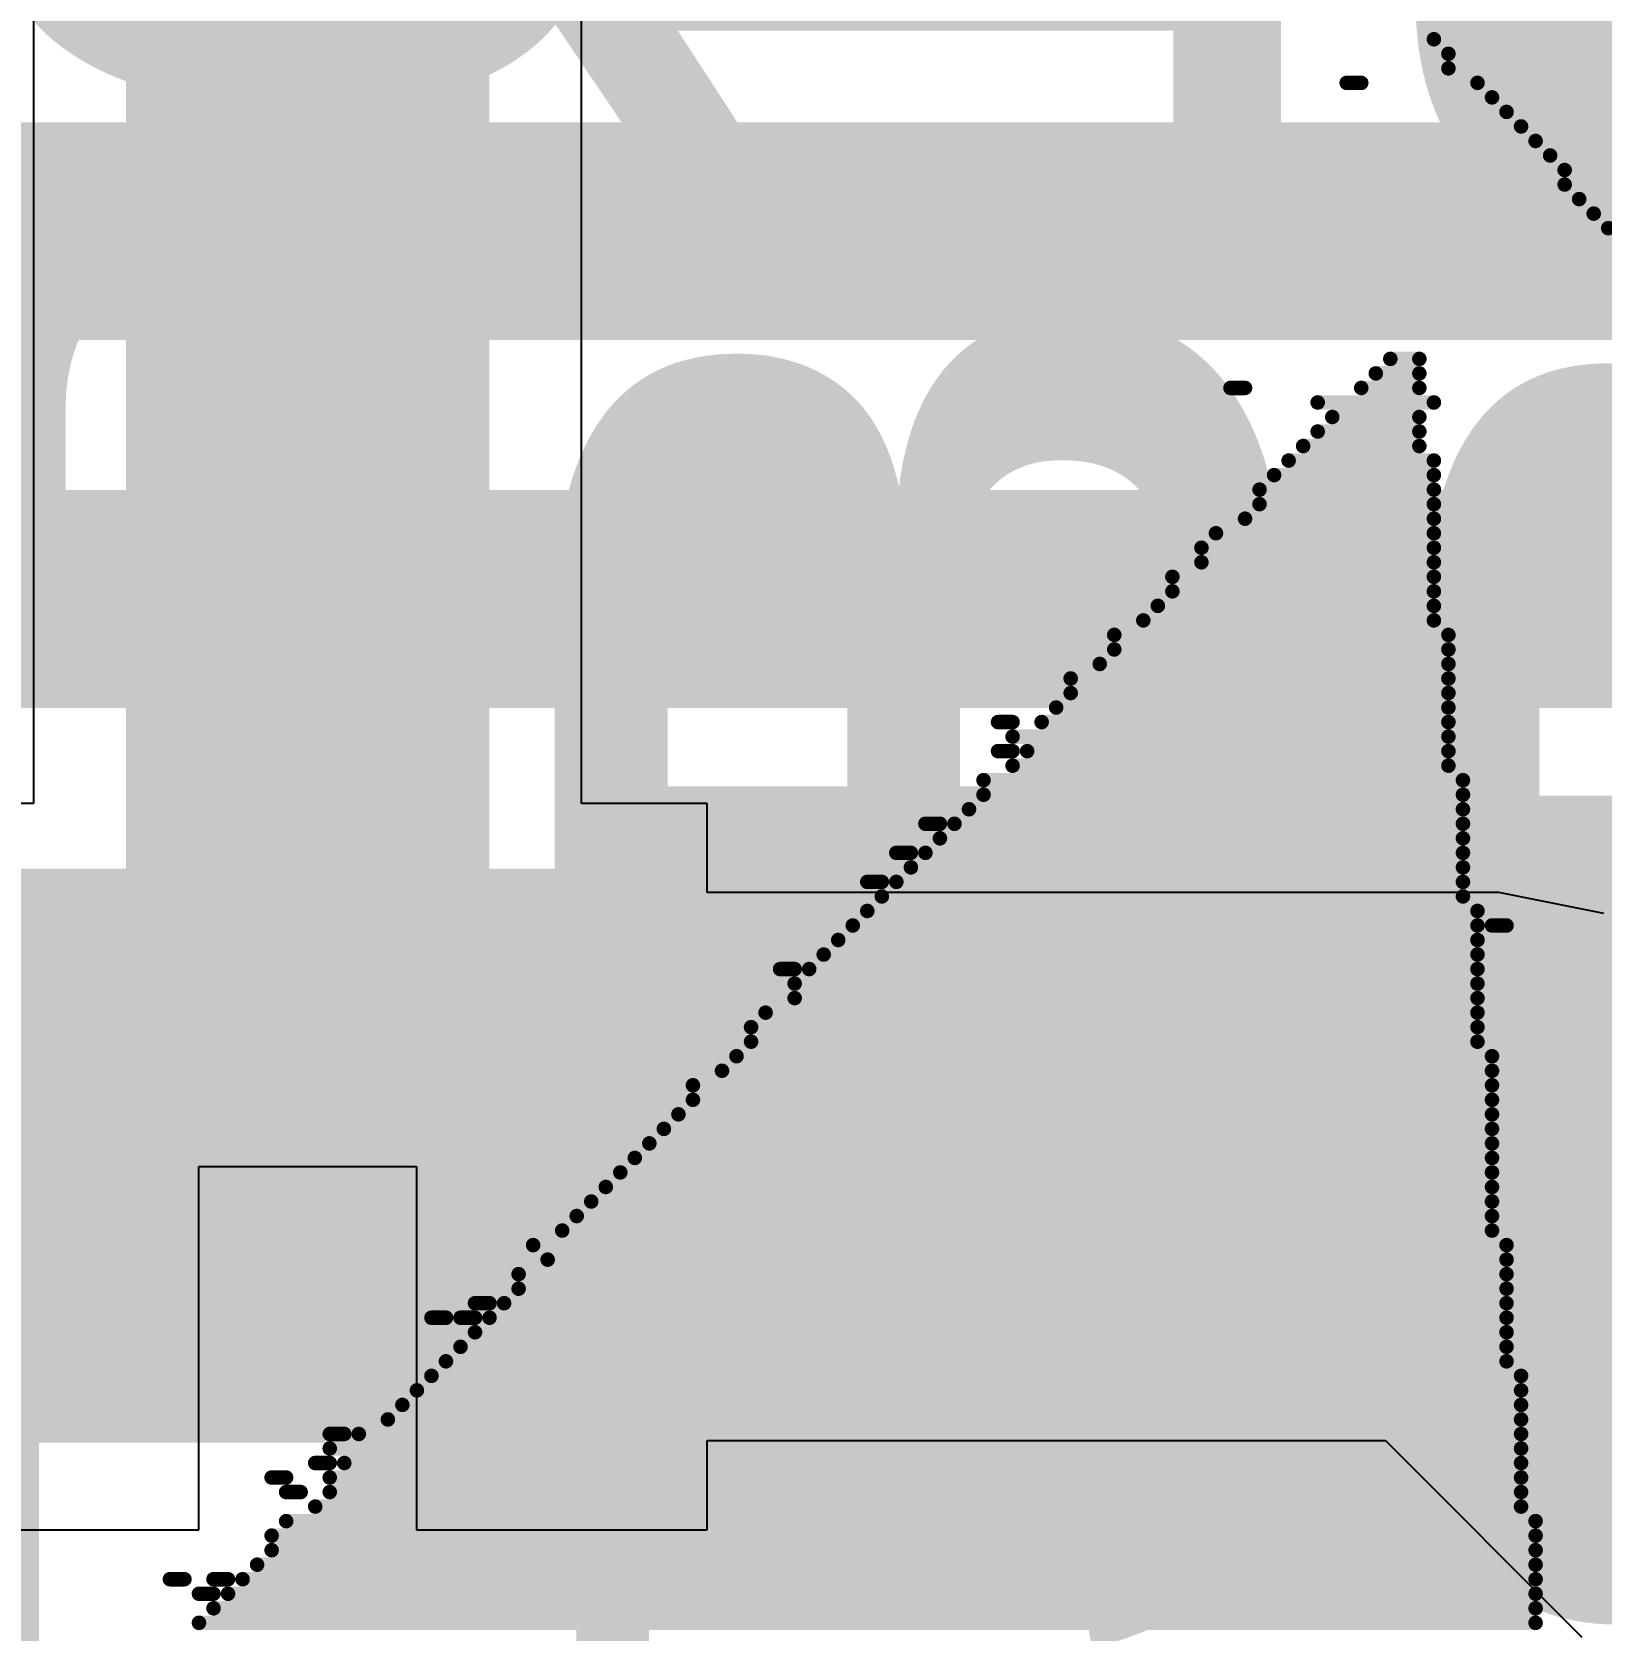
# Model space of a CAD drawing. Header units: inches. Extents: x -0.9 to 13.3, y -2.2 to 2.7.
# Drawn here: x 1.3239 to 1.4319, y -0.2865 to -0.1765 of the extents above; entities that cross this region are included whole.
import ezdxf

# ---------------------------------------------------------------- set-up
doc = ezdxf.new("R2010")
doc.units = ezdxf.units.IN
doc.header["$MEASUREMENT"] = 0
for name, color, linetype in [('Board Outline', 216, 'Continuous'), ('Bottom Layer', 5, 'Continuous'), ('Bottom Overlay', 54, 'Continuous'), ('Dimension', 6, 'Continuous'), ('Top Layer', 1, 'Continuous'), ('Top Overlay', 2, 'Continuous'), ('Top Paste', 8, 'Continuous'), ('Top Solder', 216, 'Continuous')]:
    doc.layers.add(name, color=color, linetype=linetype)
doc.styles.add('Arial', font='', dxfattribs={"height": 0.2})
doc.styles.add('Arial_Bold', font='', dxfattribs={"height": 0.2})
doc.styles.get('Arial').set_extended_font_data('Arial')
doc.styles.get('Arial_Bold').set_extended_font_data('Arial', bold=True)

# ---------------------------------------------------------------- blocks, each defined once
blk = doc.blocks.new('R___0603_57')
at = {"layer": 'Top Layer'}
for points in [[(-0.015, 0.0175), (-0.015, -0.0175), (-0.045, -0.0175), (-0.045, 0.0175)], [(0.045, 0.0175), (0.045, -0.0175), (0.015, -0.0175), (0.015, 0.0175)]]:
    blk.add_hatch(color=1, dxfattribs=at).paths.add_polyline_path(points)
at = {"layer": 'Top Paste'}
for points in [[(-0.015, 0.0175), (-0.015, -0.0175), (-0.045, -0.0175), (-0.045, 0.0175)], [(0.045, 0.0175), (0.045, -0.0175), (0.015, -0.0175), (0.015, 0.0175)]]:
    blk.add_hatch(color=8, dxfattribs=at).paths.add_polyline_path(points)
at = {"layer": 'Top Solder'}
for points in [[(-0.011, 0.0215), (-0.011, -0.0215), (-0.049, -0.0215), (-0.049, 0.0215)], [(0.049, 0.0215), (0.049, -0.0215), (0.011, -0.0215), (0.011, 0.0215)]]:
    blk.add_hatch(color=216, dxfattribs=at).paths.add_polyline_path(points)
at = {"layer": 'Top Overlay'}
for points in [[(-0.048, 0.021, 0.005, 0.005, 0), (-0.048, -0.021, 0.005, 0.005, 0)], [(-0.048, 0.021, 0.005, 0.005, 0), (0.048, 0.021, 0.005, 0.005, 0)], [(0.048, 0.021, 0.005, 0.005, 0), (0.048, -0.021, 0.005, 0.005, 0)], [(-0.048, -0.021, 0.005, 0.005, 0), (0.048, -0.021, 0.005, 0.005, 0)]]:
    blk.add_lwpolyline(points, format="xyseb", dxfattribs=at)
for points in [[(-0.04925, 0.021, 0.0025, 0.0025, 1), (-0.04675, 0.021, 0.0025, 0.0025, 1)], [(-0.04925, 0.021, 0.0025, 0.0025, 1), (-0.04675, 0.021, 0.0025, 0.0025, 1)], [(0.04675, 0.021, 0.0025, 0.0025, 1), (0.04925, 0.021, 0.0025, 0.0025, 1)], [(0.04675, 0.021, 0.0025, 0.0025, 1), (0.04925, 0.021, 0.0025, 0.0025, 1)], [(-0.04925, -0.021, 0.0025, 0.0025, 1), (-0.04675, -0.021, 0.0025, 0.0025, 1)], [(-0.04925, -0.021, 0.0025, 0.0025, 1), (-0.04675, -0.021, 0.0025, 0.0025, 1)], [(0.04675, -0.021, 0.0025, 0.0025, 1), (0.04925, -0.021, 0.0025, 0.0025, 1)], [(0.04675, -0.021, 0.0025, 0.0025, 1), (0.04925, -0.021, 0.0025, 0.0025, 1)]]:
    blk.add_lwpolyline(points, format="xyseb", close=True, dxfattribs=at)

msp = doc.modelspace()

# ---------------------------------------------------------------- linework, layer by layer
at = {"layer": 'Board Outline'}
msp.add_lwpolyline([(1.99867, 0.21567, 0.01, 0.01, -1.122171), (-0.01159, -1.51329, 0.01, 0.01, 0)], format="xyseb", dxfattribs=at)
at = {"layer": 'Bottom Layer'}
for points in [[(1.29204, -0.19026, 0.015, 0.015, 0), (1.45037, -0.19026, 0.015, 0.015, 0)], [(1.31366, -0.21557, 0.015, 0.015, 0), (1.48256, -0.21557, 0.015, 0.015, 0)], [(1.30445, -0.24905, 0.025, 0.025, 0), (1.44665, -0.24905, 0.025, 0.025, 0)]]:
    msp.add_lwpolyline(points, format="xyseb", dxfattribs=at)
at = {"layer": 'Bottom Overlay'}
for points in [[(1.4194, -0.17605, 0.001, 0.001, 0), (1.4484, -0.17605, 0.001, 0.001, 0)], [(1.4204, -0.17705, 0.001, 0.001, 0), (1.4484, -0.17705, 0.001, 0.001, 0)], [(1.4214, -0.17805, 0.001, 0.001, 0), (1.4494, -0.17805, 0.001, 0.001, 0)], [(1.4214, -0.17905, 0.001, 0.001, 0), (1.4504, -0.17905, 0.001, 0.001, 0)], [(1.4144, -0.18005, 0.001, 0.001, 0), (1.4154, -0.18005, 0.001, 0.001, 0)], [(1.4234, -0.18005, 0.001, 0.001, 0), (1.4514, -0.18005, 0.001, 0.001, 0)], [(1.4244, -0.18105, 0.001, 0.001, 0), (1.4524, -0.18105, 0.001, 0.001, 0)], [(1.4254, -0.18205, 0.001, 0.001, 0), (1.4524, -0.18205, 0.001, 0.001, 0)], [(1.4264, -0.18305, 0.001, 0.001, 0), (1.4534, -0.18305, 0.001, 0.001, 0)], [(1.4274, -0.18405, 0.001, 0.001, 0), (1.4544, -0.18405, 0.001, 0.001, 0)], [(1.4284, -0.18505, 0.001, 0.001, 0), (1.4554, -0.18505, 0.001, 0.001, 0)], [(1.4294, -0.18605, 0.001, 0.001, 0), (1.4564, -0.18605, 0.001, 0.001, 0)], [(1.4294, -0.18705, 0.001, 0.001, 0), (1.4564, -0.18705, 0.001, 0.001, 0)], [(1.4304, -0.18805, 0.001, 0.001, 0), (1.4574, -0.18805, 0.001, 0.001, 0)], [(1.4314, -0.18905, 0.001, 0.001, 0), (1.4584, -0.18905, 0.001, 0.001, 0)], [(1.4324, -0.19005, 0.001, 0.001, 0), (1.4604, -0.19005, 0.001, 0.001, 0)], [(1.4174, -0.19905, 0.001, 0.001, 0), (1.4194, -0.19905, 0.001, 0.001, 0)], [(1.4164, -0.20005, 0.001, 0.001, 0), (1.4194, -0.20005, 0.001, 0.001, 0)], [(1.4064, -0.20105, 0.001, 0.001, 0), (1.4074, -0.20105, 0.001, 0.001, 0)], [(1.4154, -0.20105, 0.001, 0.001, 0), (1.4194, -0.20105, 0.001, 0.001, 0)], [(1.4124, -0.20205, 0.001, 0.001, 0), (1.4204, -0.20205, 0.001, 0.001, 0)], [(1.4134, -0.20305, 0.001, 0.001, 0), (1.4194, -0.20305, 0.001, 0.001, 0)], [(1.4114, -0.20505, 0.001, 0.001, 0), (1.4194, -0.20505, 0.001, 0.001, 0)], [(1.4124, -0.20405, 0.001, 0.001, 0), (1.4194, -0.20405, 0.001, 0.001, 0)], [(1.4104, -0.20605, 0.001, 0.001, 0), (1.4204, -0.20605, 0.001, 0.001, 0)], [(1.4094, -0.20705, 0.001, 0.001, 0), (1.4204, -0.20705, 0.001, 0.001, 0)], [(1.4084, -0.20805, 0.001, 0.001, 0), (1.4204, -0.20805, 0.001, 0.001, 0)], [(1.4084, -0.20905, 0.001, 0.001, 0), (1.4204, -0.20905, 0.001, 0.001, 0)], [(1.4074, -0.21005, 0.001, 0.001, 0), (1.4204, -0.21005, 0.001, 0.001, 0)], [(1.4054, -0.21105, 0.001, 0.001, 0), (1.4204, -0.21105, 0.001, 0.001, 0)], [(1.4044, -0.21205, 0.001, 0.001, 0), (1.4204, -0.21205, 0.001, 0.001, 0)], [(1.4044, -0.21305, 0.001, 0.001, 0), (1.4204, -0.21305, 0.001, 0.001, 0)], [(1.4024, -0.21405, 0.001, 0.001, 0), (1.4204, -0.21405, 0.001, 0.001, 0)], [(1.4014, -0.21605, 0.001, 0.001, 0), (1.4204, -0.21605, 0.001, 0.001, 0)], [(1.4024, -0.21505, 0.001, 0.001, 0), (1.4204, -0.21505, 0.001, 0.001, 0)], [(1.4004, -0.21705, 0.001, 0.001, 0), (1.4204, -0.21705, 0.001, 0.001, 0)], [(1.3984, -0.21805, 0.001, 0.001, 0), (1.4214, -0.21805, 0.001, 0.001, 0)], [(1.3984, -0.21905, 0.001, 0.001, 0), (1.4214, -0.21905, 0.001, 0.001, 0)], [(1.3974, -0.22005, 0.001, 0.001, 0), (1.4214, -0.22005, 0.001, 0.001, 0)], [(1.3954, -0.22105, 0.001, 0.001, 0), (1.4214, -0.22105, 0.001, 0.001, 0)], [(1.3954, -0.22205, 0.001, 0.001, 0), (1.4214, -0.22205, 0.001, 0.001, 0)], [(1.3944, -0.22305, 0.001, 0.001, 0), (1.4214, -0.22305, 0.001, 0.001, 0)], [(1.3904, -0.22405, 0.001, 0.001, 0), (1.3914, -0.22405, 0.001, 0.001, 0)], [(1.3934, -0.22405, 0.001, 0.001, 0), (1.4214, -0.22405, 0.001, 0.001, 0)], [(1.3914, -0.22505, 0.001, 0.001, 0), (1.4214, -0.22505, 0.001, 0.001, 0)], [(1.3904, -0.22605, 0.001, 0.001, 0), (1.3914, -0.22605, 0.001, 0.001, 0)], [(1.3914, -0.22705, 0.001, 0.001, 0), (1.4214, -0.22705, 0.001, 0.001, 0)], [(1.3924, -0.22605, 0.001, 0.001, 0), (1.4214, -0.22605, 0.001, 0.001, 0)], [(1.3894, -0.22805, 0.001, 0.001, 0), (1.4224, -0.22805, 0.001, 0.001, 0)], [(1.3894, -0.22905, 0.001, 0.001, 0), (1.4224, -0.22905, 0.001, 0.001, 0)], [(1.3884, -0.23005, 0.001, 0.001, 0), (1.4224, -0.23005, 0.001, 0.001, 0)], [(1.3854, -0.23105, 0.001, 0.001, 0), (1.3864, -0.23105, 0.001, 0.001, 0)], [(1.3874, -0.23105, 0.001, 0.001, 0), (1.4224, -0.23105, 0.001, 0.001, 0)], [(1.3864, -0.23205, 0.001, 0.001, 0), (1.4224, -0.23205, 0.001, 0.001, 0)], [(1.3834, -0.23305, 0.001, 0.001, 0), (1.3844, -0.23305, 0.001, 0.001, 0)], [(1.3854, -0.23305, 0.001, 0.001, 0), (1.4224, -0.23305, 0.001, 0.001, 0)], [(1.3844, -0.23405, 0.001, 0.001, 0), (1.4224, -0.23405, 0.001, 0.001, 0)], [(1.3814, -0.23505, 0.001, 0.001, 0), (1.3824, -0.23505, 0.001, 0.001, 0)], [(1.3834, -0.23505, 0.001, 0.001, 0), (1.4224, -0.23505, 0.001, 0.001, 0)], [(1.3824, -0.23605, 0.001, 0.001, 0), (1.4224, -0.23605, 0.001, 0.001, 0)], [(1.3804, -0.23805, 0.001, 0.001, 0), (1.4234, -0.23805, 0.001, 0.001, 0)], [(1.3814, -0.23705, 0.001, 0.001, 0), (1.4234, -0.23705, 0.001, 0.001, 0)], [(1.4244, -0.23805, 0.001, 0.001, 0), (1.4254, -0.23805, 0.001, 0.001, 0)], [(1.3794, -0.23905, 0.001, 0.001, 0), (1.4234, -0.23905, 0.001, 0.001, 0)], [(1.3784, -0.24005, 0.001, 0.001, 0), (1.4234, -0.24005, 0.001, 0.001, 0)], [(1.3754, -0.24105, 0.001, 0.001, 0), (1.3764, -0.24105, 0.001, 0.001, 0)], [(1.3774, -0.24105, 0.001, 0.001, 0), (1.4234, -0.24105, 0.001, 0.001, 0)], [(1.3764, -0.24205, 0.001, 0.001, 0), (1.4234, -0.24205, 0.001, 0.001, 0)], [(1.3764, -0.24305, 0.001, 0.001, 0), (1.4234, -0.24305, 0.001, 0.001, 0)], [(1.3744, -0.24405, 0.001, 0.001, 0), (1.4234, -0.24405, 0.001, 0.001, 0)], [(1.3734, -0.24505, 0.001, 0.001, 0), (1.4234, -0.24505, 0.001, 0.001, 0)], [(1.3734, -0.24605, 0.001, 0.001, 0), (1.4234, -0.24605, 0.001, 0.001, 0)], [(1.3724, -0.24705, 0.001, 0.001, 0), (1.4244, -0.24705, 0.001, 0.001, 0)], [(1.3694, -0.24905, 0.001, 0.001, 0), (1.4244, -0.24905, 0.001, 0.001, 0)], [(1.3714, -0.24805, 0.001, 0.001, 0), (1.4244, -0.24805, 0.001, 0.001, 0)], [(1.3694, -0.25005, 0.001, 0.001, 0), (1.4244, -0.25005, 0.001, 0.001, 0)], [(1.3684, -0.25105, 0.001, 0.001, 0), (1.4244, -0.25105, 0.001, 0.001, 0)], [(1.3674, -0.25205, 0.001, 0.001, 0), (1.4244, -0.25205, 0.001, 0.001, 0)], [(1.3664, -0.25305, 0.001, 0.001, 0), (1.4244, -0.25305, 0.001, 0.001, 0)], [(1.3654, -0.25405, 0.001, 0.001, 0), (1.4244, -0.25405, 0.001, 0.001, 0)], [(1.3644, -0.25505, 0.001, 0.001, 0), (1.4244, -0.25505, 0.001, 0.001, 0)], [(1.3634, -0.25605, 0.001, 0.001, 0), (1.4244, -0.25605, 0.001, 0.001, 0)], [(1.3624, -0.25705, 0.001, 0.001, 0), (1.4244, -0.25705, 0.001, 0.001, 0)], [(1.3614, -0.25805, 0.001, 0.001, 0), (1.4244, -0.25805, 0.001, 0.001, 0)], [(1.3584, -0.26005, 0.001, 0.001, 0), (1.4254, -0.26005, 0.001, 0.001, 0)], [(1.3604, -0.25905, 0.001, 0.001, 0), (1.4244, -0.25905, 0.001, 0.001, 0)], [(1.3594, -0.26105, 0.001, 0.001, 0), (1.4254, -0.26105, 0.001, 0.001, 0)], [(1.3574, -0.26205, 0.001, 0.001, 0), (1.4254, -0.26205, 0.001, 0.001, 0)], [(1.3574, -0.26305, 0.001, 0.001, 0), (1.4254, -0.26305, 0.001, 0.001, 0)], [(1.3544, -0.26405, 0.001, 0.001, 0), (1.3554, -0.26405, 0.001, 0.001, 0)], [(1.3564, -0.26405, 0.001, 0.001, 0), (1.4254, -0.26405, 0.001, 0.001, 0)], [(1.3514, -0.26505, 0.001, 0.001, 0), (1.3524, -0.26505, 0.001, 0.001, 0)], [(1.3534, -0.26505, 0.001, 0.001, 0), (1.3544, -0.26505, 0.001, 0.001, 0)], [(1.3554, -0.26505, 0.001, 0.001, 0), (1.4254, -0.26505, 0.001, 0.001, 0)], [(1.3544, -0.26605, 0.001, 0.001, 0), (1.4254, -0.26605, 0.001, 0.001, 0)], [(1.3534, -0.26705, 0.001, 0.001, 0), (1.4254, -0.26705, 0.001, 0.001, 0)], [(1.3524, -0.26805, 0.001, 0.001, 0), (1.4254, -0.26805, 0.001, 0.001, 0)], [(1.3514, -0.26905, 0.001, 0.001, 0), (1.4264, -0.26905, 0.001, 0.001, 0)], [(1.3494, -0.27105, 0.001, 0.001, 0), (1.4264, -0.27105, 0.001, 0.001, 0)], [(1.3504, -0.27005, 0.001, 0.001, 0), (1.4264, -0.27005, 0.001, 0.001, 0)], [(1.3484, -0.27205, 0.001, 0.001, 0), (1.4264, -0.27205, 0.001, 0.001, 0)], [(1.3444, -0.27305, 0.001, 0.001, 0), (1.3454, -0.27305, 0.001, 0.001, 0)], [(1.3464, -0.27305, 0.001, 0.001, 0), (1.4264, -0.27305, 0.001, 0.001, 0)], [(1.3444, -0.27405, 0.001, 0.001, 0), (1.4264, -0.27405, 0.001, 0.001, 0)], [(1.3434, -0.27505, 0.001, 0.001, 0), (1.3444, -0.27505, 0.001, 0.001, 0)], [(1.3454, -0.27505, 0.001, 0.001, 0), (1.4264, -0.27505, 0.001, 0.001, 0)], [(1.3404, -0.27605, 0.001, 0.001, 0), (1.3414, -0.27605, 0.001, 0.001, 0)], [(1.3444, -0.27605, 0.001, 0.001, 0), (1.4264, -0.27605, 0.001, 0.001, 0)], [(1.3414, -0.27705, 0.001, 0.001, 0), (1.3424, -0.27705, 0.001, 0.001, 0)], [(1.3444, -0.27705, 0.001, 0.001, 0), (1.4264, -0.27705, 0.001, 0.001, 0)], [(1.3434, -0.27805, 0.001, 0.001, 0), (1.4264, -0.27805, 0.001, 0.001, 0)], [(1.3414, -0.27905, 0.001, 0.001, 0), (1.4274, -0.27905, 0.001, 0.001, 0)], [(1.3404, -0.28005, 0.001, 0.001, 0), (1.4274, -0.28005, 0.001, 0.001, 0)], [(1.3394, -0.28205, 0.001, 0.001, 0), (1.4274, -0.28205, 0.001, 0.001, 0)], [(1.3404, -0.28105, 0.001, 0.001, 0), (1.4274, -0.28105, 0.001, 0.001, 0)], [(1.3334, -0.28305, 0.001, 0.001, 0), (1.3344, -0.28305, 0.001, 0.001, 0)], [(1.3364, -0.28305, 0.001, 0.001, 0), (1.3374, -0.28305, 0.001, 0.001, 0)], [(1.3384, -0.28305, 0.001, 0.001, 0), (1.4274, -0.28305, 0.001, 0.001, 0)], [(1.3354, -0.28405, 0.001, 0.001, 0), (1.3364, -0.28405, 0.001, 0.001, 0)], [(1.3374, -0.28405, 0.001, 0.001, 0), (1.4274, -0.28405, 0.001, 0.001, 0)], [(1.3364, -0.28505, 0.001, 0.001, 0), (1.4274, -0.28505, 0.001, 0.001, 0)], [(1.3354, -0.28605, 0.001, 0.001, 0), (1.4274, -0.28605, 0.001, 0.001, 0)]]:
    msp.add_lwpolyline(points, format="xyseb", dxfattribs=at)
for points in [[(1.42015, -0.17705, 0.0005, 0.0005, 1), (1.42065, -0.17705, 0.0005, 0.0005, 1)], [(1.42115, -0.17805, 0.0005, 0.0005, 1), (1.42165, -0.17805, 0.0005, 0.0005, 1)], [(1.42115, -0.17905, 0.0005, 0.0005, 1), (1.42165, -0.17905, 0.0005, 0.0005, 1)], [(1.41415, -0.18005, 0.0005, 0.0005, 1), (1.41465, -0.18005, 0.0005, 0.0005, 1)], [(1.41515, -0.18005, 0.0005, 0.0005, 1), (1.41565, -0.18005, 0.0005, 0.0005, 1)], [(1.42315, -0.18005, 0.0005, 0.0005, 1), (1.42365, -0.18005, 0.0005, 0.0005, 1)], [(1.42415, -0.18105, 0.0005, 0.0005, 1), (1.42465, -0.18105, 0.0005, 0.0005, 1)], [(1.42515, -0.18205, 0.0005, 0.0005, 1), (1.42565, -0.18205, 0.0005, 0.0005, 1)], [(1.42615, -0.18305, 0.0005, 0.0005, 1), (1.42665, -0.18305, 0.0005, 0.0005, 1)], [(1.42715, -0.18405, 0.0005, 0.0005, 1), (1.42765, -0.18405, 0.0005, 0.0005, 1)], [(1.42815, -0.18505, 0.0005, 0.0005, 1), (1.42865, -0.18505, 0.0005, 0.0005, 1)], [(1.42915, -0.18605, 0.0005, 0.0005, 1), (1.42965, -0.18605, 0.0005, 0.0005, 1)], [(1.42915, -0.18705, 0.0005, 0.0005, 1), (1.42965, -0.18705, 0.0005, 0.0005, 1)], [(1.43015, -0.18805, 0.0005, 0.0005, 1), (1.43065, -0.18805, 0.0005, 0.0005, 1)], [(1.43115, -0.18905, 0.0005, 0.0005, 1), (1.43165, -0.18905, 0.0005, 0.0005, 1)], [(1.43215, -0.19005, 0.0005, 0.0005, 1), (1.43265, -0.19005, 0.0005, 0.0005, 1)], [(1.41715, -0.19905, 0.0005, 0.0005, 1), (1.41765, -0.19905, 0.0005, 0.0005, 1)], [(1.41915, -0.19905, 0.0005, 0.0005, 1), (1.41965, -0.19905, 0.0005, 0.0005, 1)], [(1.41615, -0.20005, 0.0005, 0.0005, 1), (1.41665, -0.20005, 0.0005, 0.0005, 1)], [(1.41915, -0.20005, 0.0005, 0.0005, 1), (1.41965, -0.20005, 0.0005, 0.0005, 1)], [(1.40615, -0.20105, 0.0005, 0.0005, 1), (1.40665, -0.20105, 0.0005, 0.0005, 1)], [(1.40715, -0.20105, 0.0005, 0.0005, 1), (1.40765, -0.20105, 0.0005, 0.0005, 1)], [(1.41515, -0.20105, 0.0005, 0.0005, 1), (1.41565, -0.20105, 0.0005, 0.0005, 1)], [(1.41915, -0.20105, 0.0005, 0.0005, 1), (1.41965, -0.20105, 0.0005, 0.0005, 1)], [(1.41215, -0.20205, 0.0005, 0.0005, 1), (1.41265, -0.20205, 0.0005, 0.0005, 1)], [(1.42015, -0.20205, 0.0005, 0.0005, 1), (1.42065, -0.20205, 0.0005, 0.0005, 1)], [(1.41315, -0.20305, 0.0005, 0.0005, 1), (1.41365, -0.20305, 0.0005, 0.0005, 1)], [(1.41915, -0.20305, 0.0005, 0.0005, 1), (1.41965, -0.20305, 0.0005, 0.0005, 1)], [(1.41115, -0.20505, 0.0005, 0.0005, 1), (1.41165, -0.20505, 0.0005, 0.0005, 1)], [(1.41215, -0.20405, 0.0005, 0.0005, 1), (1.41265, -0.20405, 0.0005, 0.0005, 1)], [(1.41915, -0.20405, 0.0005, 0.0005, 1), (1.41965, -0.20405, 0.0005, 0.0005, 1)], [(1.41915, -0.20505, 0.0005, 0.0005, 1), (1.41965, -0.20505, 0.0005, 0.0005, 1)], [(1.41015, -0.20605, 0.0005, 0.0005, 1), (1.41065, -0.20605, 0.0005, 0.0005, 1)], [(1.42015, -0.20605, 0.0005, 0.0005, 1), (1.42065, -0.20605, 0.0005, 0.0005, 1)], [(1.40915, -0.20705, 0.0005, 0.0005, 1), (1.40965, -0.20705, 0.0005, 0.0005, 1)], [(1.42015, -0.20705, 0.0005, 0.0005, 1), (1.42065, -0.20705, 0.0005, 0.0005, 1)], [(1.40815, -0.20805, 0.0005, 0.0005, 1), (1.40865, -0.20805, 0.0005, 0.0005, 1)], [(1.42015, -0.20805, 0.0005, 0.0005, 1), (1.42065, -0.20805, 0.0005, 0.0005, 1)], [(1.40815, -0.20905, 0.0005, 0.0005, 1), (1.40865, -0.20905, 0.0005, 0.0005, 1)], [(1.42015, -0.20905, 0.0005, 0.0005, 1), (1.42065, -0.20905, 0.0005, 0.0005, 1)], [(1.40715, -0.21005, 0.0005, 0.0005, 1), (1.40765, -0.21005, 0.0005, 0.0005, 1)], [(1.42015, -0.21005, 0.0005, 0.0005, 1), (1.42065, -0.21005, 0.0005, 0.0005, 1)], [(1.40515, -0.21105, 0.0005, 0.0005, 1), (1.40565, -0.21105, 0.0005, 0.0005, 1)], [(1.42015, -0.21105, 0.0005, 0.0005, 1), (1.42065, -0.21105, 0.0005, 0.0005, 1)], [(1.40415, -0.21205, 0.0005, 0.0005, 1), (1.40465, -0.21205, 0.0005, 0.0005, 1)], [(1.42015, -0.21205, 0.0005, 0.0005, 1), (1.42065, -0.21205, 0.0005, 0.0005, 1)], [(1.40415, -0.21305, 0.0005, 0.0005, 1), (1.40465, -0.21305, 0.0005, 0.0005, 1)], [(1.42015, -0.21305, 0.0005, 0.0005, 1), (1.42065, -0.21305, 0.0005, 0.0005, 1)], [(1.40215, -0.21405, 0.0005, 0.0005, 1), (1.40265, -0.21405, 0.0005, 0.0005, 1)], [(1.42015, -0.21405, 0.0005, 0.0005, 1), (1.42065, -0.21405, 0.0005, 0.0005, 1)], [(1.40115, -0.21605, 0.0005, 0.0005, 1), (1.40165, -0.21605, 0.0005, 0.0005, 1)], [(1.40215, -0.21505, 0.0005, 0.0005, 1), (1.40265, -0.21505, 0.0005, 0.0005, 1)], [(1.42015, -0.21505, 0.0005, 0.0005, 1), (1.42065, -0.21505, 0.0005, 0.0005, 1)], [(1.42015, -0.21605, 0.0005, 0.0005, 1), (1.42065, -0.21605, 0.0005, 0.0005, 1)], [(1.40015, -0.21705, 0.0005, 0.0005, 1), (1.40065, -0.21705, 0.0005, 0.0005, 1)], [(1.42015, -0.21705, 0.0005, 0.0005, 1), (1.42065, -0.21705, 0.0005, 0.0005, 1)], [(1.39815, -0.21805, 0.0005, 0.0005, 1), (1.39865, -0.21805, 0.0005, 0.0005, 1)], [(1.42115, -0.21805, 0.0005, 0.0005, 1), (1.42165, -0.21805, 0.0005, 0.0005, 1)], [(1.39815, -0.21905, 0.0005, 0.0005, 1), (1.39865, -0.21905, 0.0005, 0.0005, 1)], [(1.42115, -0.21905, 0.0005, 0.0005, 1), (1.42165, -0.21905, 0.0005, 0.0005, 1)], [(1.39715, -0.22005, 0.0005, 0.0005, 1), (1.39765, -0.22005, 0.0005, 0.0005, 1)], [(1.42115, -0.22005, 0.0005, 0.0005, 1), (1.42165, -0.22005, 0.0005, 0.0005, 1)], [(1.39515, -0.22105, 0.0005, 0.0005, 1), (1.39565, -0.22105, 0.0005, 0.0005, 1)], [(1.42115, -0.22105, 0.0005, 0.0005, 1), (1.42165, -0.22105, 0.0005, 0.0005, 1)], [(1.39515, -0.22205, 0.0005, 0.0005, 1), (1.39565, -0.22205, 0.0005, 0.0005, 1)], [(1.42115, -0.22205, 0.0005, 0.0005, 1), (1.42165, -0.22205, 0.0005, 0.0005, 1)], [(1.39415, -0.22305, 0.0005, 0.0005, 1), (1.39465, -0.22305, 0.0005, 0.0005, 1)], [(1.42115, -0.22305, 0.0005, 0.0005, 1), (1.42165, -0.22305, 0.0005, 0.0005, 1)], [(1.39015, -0.22405, 0.0005, 0.0005, 1), (1.39065, -0.22405, 0.0005, 0.0005, 1)], [(1.39115, -0.22405, 0.0005, 0.0005, 1), (1.39165, -0.22405, 0.0005, 0.0005, 1)], [(1.39315, -0.22405, 0.0005, 0.0005, 1), (1.39365, -0.22405, 0.0005, 0.0005, 1)], [(1.42115, -0.22405, 0.0005, 0.0005, 1), (1.42165, -0.22405, 0.0005, 0.0005, 1)], [(1.39115, -0.22505, 0.0005, 0.0005, 1), (1.39165, -0.22505, 0.0005, 0.0005, 1)], [(1.42115, -0.22505, 0.0005, 0.0005, 1), (1.42165, -0.22505, 0.0005, 0.0005, 1)], [(1.39015, -0.22605, 0.0005, 0.0005, 1), (1.39065, -0.22605, 0.0005, 0.0005, 1)], [(1.39115, -0.22605, 0.0005, 0.0005, 1), (1.39165, -0.22605, 0.0005, 0.0005, 1)], [(1.39115, -0.22705, 0.0005, 0.0005, 1), (1.39165, -0.22705, 0.0005, 0.0005, 1)], [(1.39215, -0.22605, 0.0005, 0.0005, 1), (1.39265, -0.22605, 0.0005, 0.0005, 1)], [(1.42115, -0.22605, 0.0005, 0.0005, 1), (1.42165, -0.22605, 0.0005, 0.0005, 1)], [(1.42115, -0.22705, 0.0005, 0.0005, 1), (1.42165, -0.22705, 0.0005, 0.0005, 1)], [(1.38915, -0.22805, 0.0005, 0.0005, 1), (1.38965, -0.22805, 0.0005, 0.0005, 1)], [(1.42215, -0.22805, 0.0005, 0.0005, 1), (1.42265, -0.22805, 0.0005, 0.0005, 1)], [(1.38915, -0.22905, 0.0005, 0.0005, 1), (1.38965, -0.22905, 0.0005, 0.0005, 1)], [(1.42215, -0.22905, 0.0005, 0.0005, 1), (1.42265, -0.22905, 0.0005, 0.0005, 1)], [(1.38815, -0.23005, 0.0005, 0.0005, 1), (1.38865, -0.23005, 0.0005, 0.0005, 1)], [(1.42215, -0.23005, 0.0005, 0.0005, 1), (1.42265, -0.23005, 0.0005, 0.0005, 1)], [(1.38515, -0.23105, 0.0005, 0.0005, 1), (1.38565, -0.23105, 0.0005, 0.0005, 1)], [(1.38615, -0.23105, 0.0005, 0.0005, 1), (1.38665, -0.23105, 0.0005, 0.0005, 1)], [(1.38715, -0.23105, 0.0005, 0.0005, 1), (1.38765, -0.23105, 0.0005, 0.0005, 1)], [(1.42215, -0.23105, 0.0005, 0.0005, 1), (1.42265, -0.23105, 0.0005, 0.0005, 1)], [(1.38615, -0.23205, 0.0005, 0.0005, 1), (1.38665, -0.23205, 0.0005, 0.0005, 1)], [(1.42215, -0.23205, 0.0005, 0.0005, 1), (1.42265, -0.23205, 0.0005, 0.0005, 1)], [(1.38315, -0.23305, 0.0005, 0.0005, 1), (1.38365, -0.23305, 0.0005, 0.0005, 1)], [(1.38415, -0.23305, 0.0005, 0.0005, 1), (1.38465, -0.23305, 0.0005, 0.0005, 1)], [(1.38515, -0.23305, 0.0005, 0.0005, 1), (1.38565, -0.23305, 0.0005, 0.0005, 1)], [(1.42215, -0.23305, 0.0005, 0.0005, 1), (1.42265, -0.23305, 0.0005, 0.0005, 1)], [(1.38415, -0.23405, 0.0005, 0.0005, 1), (1.38465, -0.23405, 0.0005, 0.0005, 1)], [(1.42215, -0.23405, 0.0005, 0.0005, 1), (1.42265, -0.23405, 0.0005, 0.0005, 1)], [(1.38115, -0.23505, 0.0005, 0.0005, 1), (1.38165, -0.23505, 0.0005, 0.0005, 1)], [(1.38215, -0.23505, 0.0005, 0.0005, 1), (1.38265, -0.23505, 0.0005, 0.0005, 1)], [(1.38315, -0.23505, 0.0005, 0.0005, 1), (1.38365, -0.23505, 0.0005, 0.0005, 1)], [(1.42215, -0.23505, 0.0005, 0.0005, 1), (1.42265, -0.23505, 0.0005, 0.0005, 1)], [(1.38215, -0.23605, 0.0005, 0.0005, 1), (1.38265, -0.23605, 0.0005, 0.0005, 1)], [(1.42215, -0.23605, 0.0005, 0.0005, 1), (1.42265, -0.23605, 0.0005, 0.0005, 1)], [(1.38015, -0.23805, 0.0005, 0.0005, 1), (1.38065, -0.23805, 0.0005, 0.0005, 1)], [(1.38115, -0.23705, 0.0005, 0.0005, 1), (1.38165, -0.23705, 0.0005, 0.0005, 1)], [(1.42315, -0.23705, 0.0005, 0.0005, 1), (1.42365, -0.23705, 0.0005, 0.0005, 1)], [(1.42315, -0.23805, 0.0005, 0.0005, 1), (1.42365, -0.23805, 0.0005, 0.0005, 1)], [(1.42415, -0.23805, 0.0005, 0.0005, 1), (1.42465, -0.23805, 0.0005, 0.0005, 1)], [(1.42515, -0.23805, 0.0005, 0.0005, 1), (1.42565, -0.23805, 0.0005, 0.0005, 1)], [(1.37915, -0.23905, 0.0005, 0.0005, 1), (1.37965, -0.23905, 0.0005, 0.0005, 1)], [(1.42315, -0.23905, 0.0005, 0.0005, 1), (1.42365, -0.23905, 0.0005, 0.0005, 1)], [(1.37815, -0.24005, 0.0005, 0.0005, 1), (1.37865, -0.24005, 0.0005, 0.0005, 1)], [(1.42315, -0.24005, 0.0005, 0.0005, 1), (1.42365, -0.24005, 0.0005, 0.0005, 1)], [(1.37515, -0.24105, 0.0005, 0.0005, 1), (1.37565, -0.24105, 0.0005, 0.0005, 1)], [(1.37615, -0.24105, 0.0005, 0.0005, 1), (1.37665, -0.24105, 0.0005, 0.0005, 1)], [(1.37715, -0.24105, 0.0005, 0.0005, 1), (1.37765, -0.24105, 0.0005, 0.0005, 1)], [(1.42315, -0.24105, 0.0005, 0.0005, 1), (1.42365, -0.24105, 0.0005, 0.0005, 1)], [(1.37615, -0.24205, 0.0005, 0.0005, 1), (1.37665, -0.24205, 0.0005, 0.0005, 1)], [(1.42315, -0.24205, 0.0005, 0.0005, 1), (1.42365, -0.24205, 0.0005, 0.0005, 1)], [(1.37615, -0.24305, 0.0005, 0.0005, 1), (1.37665, -0.24305, 0.0005, 0.0005, 1)], [(1.42315, -0.24305, 0.0005, 0.0005, 1), (1.42365, -0.24305, 0.0005, 0.0005, 1)], [(1.37415, -0.24405, 0.0005, 0.0005, 1), (1.37465, -0.24405, 0.0005, 0.0005, 1)], [(1.42315, -0.24405, 0.0005, 0.0005, 1), (1.42365, -0.24405, 0.0005, 0.0005, 1)], [(1.37315, -0.24505, 0.0005, 0.0005, 1), (1.37365, -0.24505, 0.0005, 0.0005, 1)], [(1.42315, -0.24505, 0.0005, 0.0005, 1), (1.42365, -0.24505, 0.0005, 0.0005, 1)], [(1.37315, -0.24605, 0.0005, 0.0005, 1), (1.37365, -0.24605, 0.0005, 0.0005, 1)], [(1.42315, -0.24605, 0.0005, 0.0005, 1), (1.42365, -0.24605, 0.0005, 0.0005, 1)], [(1.37215, -0.24705, 0.0005, 0.0005, 1), (1.37265, -0.24705, 0.0005, 0.0005, 1)], [(1.42415, -0.24705, 0.0005, 0.0005, 1), (1.42465, -0.24705, 0.0005, 0.0005, 1)], [(1.36915, -0.24905, 0.0005, 0.0005, 1), (1.36965, -0.24905, 0.0005, 0.0005, 1)], [(1.37115, -0.24805, 0.0005, 0.0005, 1), (1.37165, -0.24805, 0.0005, 0.0005, 1)], [(1.42415, -0.24805, 0.0005, 0.0005, 1), (1.42465, -0.24805, 0.0005, 0.0005, 1)], [(1.42415, -0.24905, 0.0005, 0.0005, 1), (1.42465, -0.24905, 0.0005, 0.0005, 1)], [(1.36915, -0.25005, 0.0005, 0.0005, 1), (1.36965, -0.25005, 0.0005, 0.0005, 1)], [(1.42415, -0.25005, 0.0005, 0.0005, 1), (1.42465, -0.25005, 0.0005, 0.0005, 1)], [(1.36815, -0.25105, 0.0005, 0.0005, 1), (1.36865, -0.25105, 0.0005, 0.0005, 1)], [(1.42415, -0.25105, 0.0005, 0.0005, 1), (1.42465, -0.25105, 0.0005, 0.0005, 1)], [(1.36715, -0.25205, 0.0005, 0.0005, 1), (1.36765, -0.25205, 0.0005, 0.0005, 1)], [(1.42415, -0.25205, 0.0005, 0.0005, 1), (1.42465, -0.25205, 0.0005, 0.0005, 1)], [(1.36615, -0.25305, 0.0005, 0.0005, 1), (1.36665, -0.25305, 0.0005, 0.0005, 1)], [(1.42415, -0.25305, 0.0005, 0.0005, 1), (1.42465, -0.25305, 0.0005, 0.0005, 1)], [(1.36515, -0.25405, 0.0005, 0.0005, 1), (1.36565, -0.25405, 0.0005, 0.0005, 1)], [(1.42415, -0.25405, 0.0005, 0.0005, 1), (1.42465, -0.25405, 0.0005, 0.0005, 1)], [(1.36415, -0.25505, 0.0005, 0.0005, 1), (1.36465, -0.25505, 0.0005, 0.0005, 1)], [(1.42415, -0.25505, 0.0005, 0.0005, 1), (1.42465, -0.25505, 0.0005, 0.0005, 1)], [(1.36315, -0.25605, 0.0005, 0.0005, 1), (1.36365, -0.25605, 0.0005, 0.0005, 1)], [(1.42415, -0.25605, 0.0005, 0.0005, 1), (1.42465, -0.25605, 0.0005, 0.0005, 1)], [(1.36215, -0.25705, 0.0005, 0.0005, 1), (1.36265, -0.25705, 0.0005, 0.0005, 1)], [(1.42415, -0.25705, 0.0005, 0.0005, 1), (1.42465, -0.25705, 0.0005, 0.0005, 1)], [(1.36115, -0.25805, 0.0005, 0.0005, 1), (1.36165, -0.25805, 0.0005, 0.0005, 1)], [(1.42415, -0.25805, 0.0005, 0.0005, 1), (1.42465, -0.25805, 0.0005, 0.0005, 1)], [(1.35815, -0.26005, 0.0005, 0.0005, 1), (1.35865, -0.26005, 0.0005, 0.0005, 1)], [(1.36015, -0.25905, 0.0005, 0.0005, 1), (1.36065, -0.25905, 0.0005, 0.0005, 1)], [(1.42415, -0.25905, 0.0005, 0.0005, 1), (1.42465, -0.25905, 0.0005, 0.0005, 1)], [(1.42515, -0.26005, 0.0005, 0.0005, 1), (1.42565, -0.26005, 0.0005, 0.0005, 1)], [(1.35915, -0.26105, 0.0005, 0.0005, 1), (1.35965, -0.26105, 0.0005, 0.0005, 1)], [(1.42515, -0.26105, 0.0005, 0.0005, 1), (1.42565, -0.26105, 0.0005, 0.0005, 1)], [(1.35715, -0.26205, 0.0005, 0.0005, 1), (1.35765, -0.26205, 0.0005, 0.0005, 1)], [(1.42515, -0.26205, 0.0005, 0.0005, 1), (1.42565, -0.26205, 0.0005, 0.0005, 1)], [(1.35715, -0.26305, 0.0005, 0.0005, 1), (1.35765, -0.26305, 0.0005, 0.0005, 1)], [(1.42515, -0.26305, 0.0005, 0.0005, 1), (1.42565, -0.26305, 0.0005, 0.0005, 1)], [(1.35415, -0.26405, 0.0005, 0.0005, 1), (1.35465, -0.26405, 0.0005, 0.0005, 1)], [(1.35515, -0.26405, 0.0005, 0.0005, 1), (1.35565, -0.26405, 0.0005, 0.0005, 1)], [(1.35615, -0.26405, 0.0005, 0.0005, 1), (1.35665, -0.26405, 0.0005, 0.0005, 1)], [(1.42515, -0.26405, 0.0005, 0.0005, 1), (1.42565, -0.26405, 0.0005, 0.0005, 1)], [(1.35115, -0.26505, 0.0005, 0.0005, 1), (1.35165, -0.26505, 0.0005, 0.0005, 1)], [(1.35215, -0.26505, 0.0005, 0.0005, 1), (1.35265, -0.26505, 0.0005, 0.0005, 1)], [(1.35315, -0.26505, 0.0005, 0.0005, 1), (1.35365, -0.26505, 0.0005, 0.0005, 1)], [(1.35415, -0.26505, 0.0005, 0.0005, 1), (1.35465, -0.26505, 0.0005, 0.0005, 1)], [(1.35515, -0.26505, 0.0005, 0.0005, 1), (1.35565, -0.26505, 0.0005, 0.0005, 1)], [(1.42515, -0.26505, 0.0005, 0.0005, 1), (1.42565, -0.26505, 0.0005, 0.0005, 1)], [(1.35415, -0.26605, 0.0005, 0.0005, 1), (1.35465, -0.26605, 0.0005, 0.0005, 1)], [(1.42515, -0.26605, 0.0005, 0.0005, 1), (1.42565, -0.26605, 0.0005, 0.0005, 1)], [(1.35315, -0.26705, 0.0005, 0.0005, 1), (1.35365, -0.26705, 0.0005, 0.0005, 1)], [(1.42515, -0.26705, 0.0005, 0.0005, 1), (1.42565, -0.26705, 0.0005, 0.0005, 1)], [(1.35215, -0.26805, 0.0005, 0.0005, 1), (1.35265, -0.26805, 0.0005, 0.0005, 1)], [(1.42515, -0.26805, 0.0005, 0.0005, 1), (1.42565, -0.26805, 0.0005, 0.0005, 1)], [(1.35115, -0.26905, 0.0005, 0.0005, 1), (1.35165, -0.26905, 0.0005, 0.0005, 1)], [(1.42615, -0.26905, 0.0005, 0.0005, 1), (1.42665, -0.26905, 0.0005, 0.0005, 1)], [(1.34915, -0.27105, 0.0005, 0.0005, 1), (1.34965, -0.27105, 0.0005, 0.0005, 1)], [(1.35015, -0.27005, 0.0005, 0.0005, 1), (1.35065, -0.27005, 0.0005, 0.0005, 1)], [(1.42615, -0.27005, 0.0005, 0.0005, 1), (1.42665, -0.27005, 0.0005, 0.0005, 1)], [(1.42615, -0.27105, 0.0005, 0.0005, 1), (1.42665, -0.27105, 0.0005, 0.0005, 1)], [(1.34815, -0.27205, 0.0005, 0.0005, 1), (1.34865, -0.27205, 0.0005, 0.0005, 1)], [(1.42615, -0.27205, 0.0005, 0.0005, 1), (1.42665, -0.27205, 0.0005, 0.0005, 1)], [(1.34415, -0.27305, 0.0005, 0.0005, 1), (1.34465, -0.27305, 0.0005, 0.0005, 1)], [(1.34515, -0.27305, 0.0005, 0.0005, 1), (1.34565, -0.27305, 0.0005, 0.0005, 1)], [(1.34615, -0.27305, 0.0005, 0.0005, 1), (1.34665, -0.27305, 0.0005, 0.0005, 1)], [(1.42615, -0.27305, 0.0005, 0.0005, 1), (1.42665, -0.27305, 0.0005, 0.0005, 1)], [(1.34415, -0.27405, 0.0005, 0.0005, 1), (1.34465, -0.27405, 0.0005, 0.0005, 1)], [(1.42615, -0.27405, 0.0005, 0.0005, 1), (1.42665, -0.27405, 0.0005, 0.0005, 1)], [(1.34315, -0.27505, 0.0005, 0.0005, 1), (1.34365, -0.27505, 0.0005, 0.0005, 1)], [(1.34415, -0.27505, 0.0005, 0.0005, 1), (1.34465, -0.27505, 0.0005, 0.0005, 1)], [(1.34515, -0.27505, 0.0005, 0.0005, 1), (1.34565, -0.27505, 0.0005, 0.0005, 1)], [(1.42615, -0.27505, 0.0005, 0.0005, 1), (1.42665, -0.27505, 0.0005, 0.0005, 1)], [(1.34015, -0.27605, 0.0005, 0.0005, 1), (1.34065, -0.27605, 0.0005, 0.0005, 1)], [(1.34115, -0.27605, 0.0005, 0.0005, 1), (1.34165, -0.27605, 0.0005, 0.0005, 1)], [(1.34415, -0.27605, 0.0005, 0.0005, 1), (1.34465, -0.27605, 0.0005, 0.0005, 1)], [(1.42615, -0.27605, 0.0005, 0.0005, 1), (1.42665, -0.27605, 0.0005, 0.0005, 1)], [(1.34115, -0.27705, 0.0005, 0.0005, 1), (1.34165, -0.27705, 0.0005, 0.0005, 1)], [(1.34215, -0.27705, 0.0005, 0.0005, 1), (1.34265, -0.27705, 0.0005, 0.0005, 1)], [(1.34415, -0.27705, 0.0005, 0.0005, 1), (1.34465, -0.27705, 0.0005, 0.0005, 1)], [(1.42615, -0.27705, 0.0005, 0.0005, 1), (1.42665, -0.27705, 0.0005, 0.0005, 1)], [(1.34315, -0.27805, 0.0005, 0.0005, 1), (1.34365, -0.27805, 0.0005, 0.0005, 1)], [(1.42615, -0.27805, 0.0005, 0.0005, 1), (1.42665, -0.27805, 0.0005, 0.0005, 1)], [(1.34115, -0.27905, 0.0005, 0.0005, 1), (1.34165, -0.27905, 0.0005, 0.0005, 1)], [(1.42715, -0.27905, 0.0005, 0.0005, 1), (1.42765, -0.27905, 0.0005, 0.0005, 1)], [(1.34015, -0.28005, 0.0005, 0.0005, 1), (1.34065, -0.28005, 0.0005, 0.0005, 1)], [(1.42715, -0.28005, 0.0005, 0.0005, 1), (1.42765, -0.28005, 0.0005, 0.0005, 1)], [(1.33915, -0.28205, 0.0005, 0.0005, 1), (1.33965, -0.28205, 0.0005, 0.0005, 1)], [(1.34015, -0.28105, 0.0005, 0.0005, 1), (1.34065, -0.28105, 0.0005, 0.0005, 1)], [(1.42715, -0.28105, 0.0005, 0.0005, 1), (1.42765, -0.28105, 0.0005, 0.0005, 1)], [(1.42715, -0.28205, 0.0005, 0.0005, 1), (1.42765, -0.28205, 0.0005, 0.0005, 1)], [(1.33315, -0.28305, 0.0005, 0.0005, 1), (1.33365, -0.28305, 0.0005, 0.0005, 1)], [(1.33415, -0.28305, 0.0005, 0.0005, 1), (1.33465, -0.28305, 0.0005, 0.0005, 1)], [(1.33615, -0.28305, 0.0005, 0.0005, 1), (1.33665, -0.28305, 0.0005, 0.0005, 1)], [(1.33715, -0.28305, 0.0005, 0.0005, 1), (1.33765, -0.28305, 0.0005, 0.0005, 1)], [(1.33815, -0.28305, 0.0005, 0.0005, 1), (1.33865, -0.28305, 0.0005, 0.0005, 1)], [(1.42715, -0.28305, 0.0005, 0.0005, 1), (1.42765, -0.28305, 0.0005, 0.0005, 1)], [(1.33515, -0.28405, 0.0005, 0.0005, 1), (1.33565, -0.28405, 0.0005, 0.0005, 1)], [(1.33615, -0.28405, 0.0005, 0.0005, 1), (1.33665, -0.28405, 0.0005, 0.0005, 1)], [(1.33715, -0.28405, 0.0005, 0.0005, 1), (1.33765, -0.28405, 0.0005, 0.0005, 1)], [(1.42715, -0.28405, 0.0005, 0.0005, 1), (1.42765, -0.28405, 0.0005, 0.0005, 1)], [(1.33615, -0.28505, 0.0005, 0.0005, 1), (1.33665, -0.28505, 0.0005, 0.0005, 1)], [(1.42715, -0.28505, 0.0005, 0.0005, 1), (1.42765, -0.28505, 0.0005, 0.0005, 1)], [(1.33515, -0.28605, 0.0005, 0.0005, 1), (1.33565, -0.28605, 0.0005, 0.0005, 1)], [(1.42715, -0.28605, 0.0005, 0.0005, 1), (1.42765, -0.28605, 0.0005, 0.0005, 1)]]:
    msp.add_lwpolyline(points, format="xyseb", close=True, dxfattribs=at)
at = {"layer": 'Dimension'}
msp.add_lwpolyline([(0.04081, 0.0156, 0.01, 0.01, -3.064051), (0.02964, -1.5299, 0.01, 0.01, 0)], format="xyseb", dxfattribs=at)
at = {"layer": 'Top Layer'}
for p, q in [((1.32401, -0.13045), (1.32401, -0.22965)), ((1.36174, -0.22965), (1.36174, -0.13826)), ((1.32401, -0.22965), (1.31737, -0.22965)), ((1.37038, -0.22965), (1.36174, -0.22965)), ((1.37038, -0.23578), (1.37038, -0.22965)), ((1.42488, -0.23578), (1.37038, -0.23578)), ((1.4321, -0.23722), (1.42488, -0.23578)), ((1.33538, -0.27965), (1.33538, -0.25465)), ((1.33538, -0.25465), (1.35038, -0.25465)), ((1.35038, -0.25465), (1.35038, -0.27965)), ((1.37038, -0.27965), (1.37038, -0.27351)), ((1.37038, -0.27351), (1.41706, -0.27351)), ((1.41706, -0.27351), (1.43058, -0.28703)), ((1.31737, -0.27965), (1.33538, -0.27965)), ((1.35038, -0.27965), (1.37038, -0.27965))]:
    msp.add_line(p, q, dxfattribs=at)
for points in [[(1.34288, -0.25465, 0.025, 0.025, 0), (1.34288, -0.13045, 0.025, 0.025, 0)], [(1.34288, -0.25465, 0.025, 0.025, 0), (1.42488, -0.25465, 0.025, 0.025, 0)], [(1.42488, -0.25465, 0.025, 0.025, 0), (1.45488, -0.28465, 0.025, 0.025, 0)]]:
    msp.add_lwpolyline(points, format="xyseb", dxfattribs=at)
for points in [[(1.33663, -0.25465, 0.0125, 0.0125, 1), (1.34913, -0.25465, 0.0125, 0.0125, 1)], [(1.33663, -0.25465, 0.0125, 0.0125, 1), (1.34913, -0.25465, 0.0125, 0.0125, 1)], [(1.41863, -0.25465, 0.0125, 0.0125, 1), (1.43113, -0.25465, 0.0125, 0.0125, 1)], [(1.41863, -0.25465, 0.0125, 0.0125, 1), (1.43113, -0.25465, 0.0125, 0.0125, 1)]]:
    msp.add_lwpolyline(points, format="xyseb", close=True, dxfattribs=at)

# ---------------------------------------------------------------- block references
at = {"rotation": 90}
msp.add_blockref('R___0603_57', (1.34288, -0.28465), dxfattribs=at)

# ---------------------------------------------------------------- texts
at = {"layer": 'Top Overlay'}
for s, height, style, p in [('R66', 0.04, 'Arial', (1.36187, -0.22496)), ('SB1', 0.05, 'Arial_Bold', (1.40988, -0.28978)), ('SB3', 0.05, 'Arial_Bold', (1.46988, -0.29044))]:
    msp.add_text(s, height=height, rotation=90, dxfattribs=dict(at, style=style)).set_placement(p)

doc.saveas('drawing.dxf')
